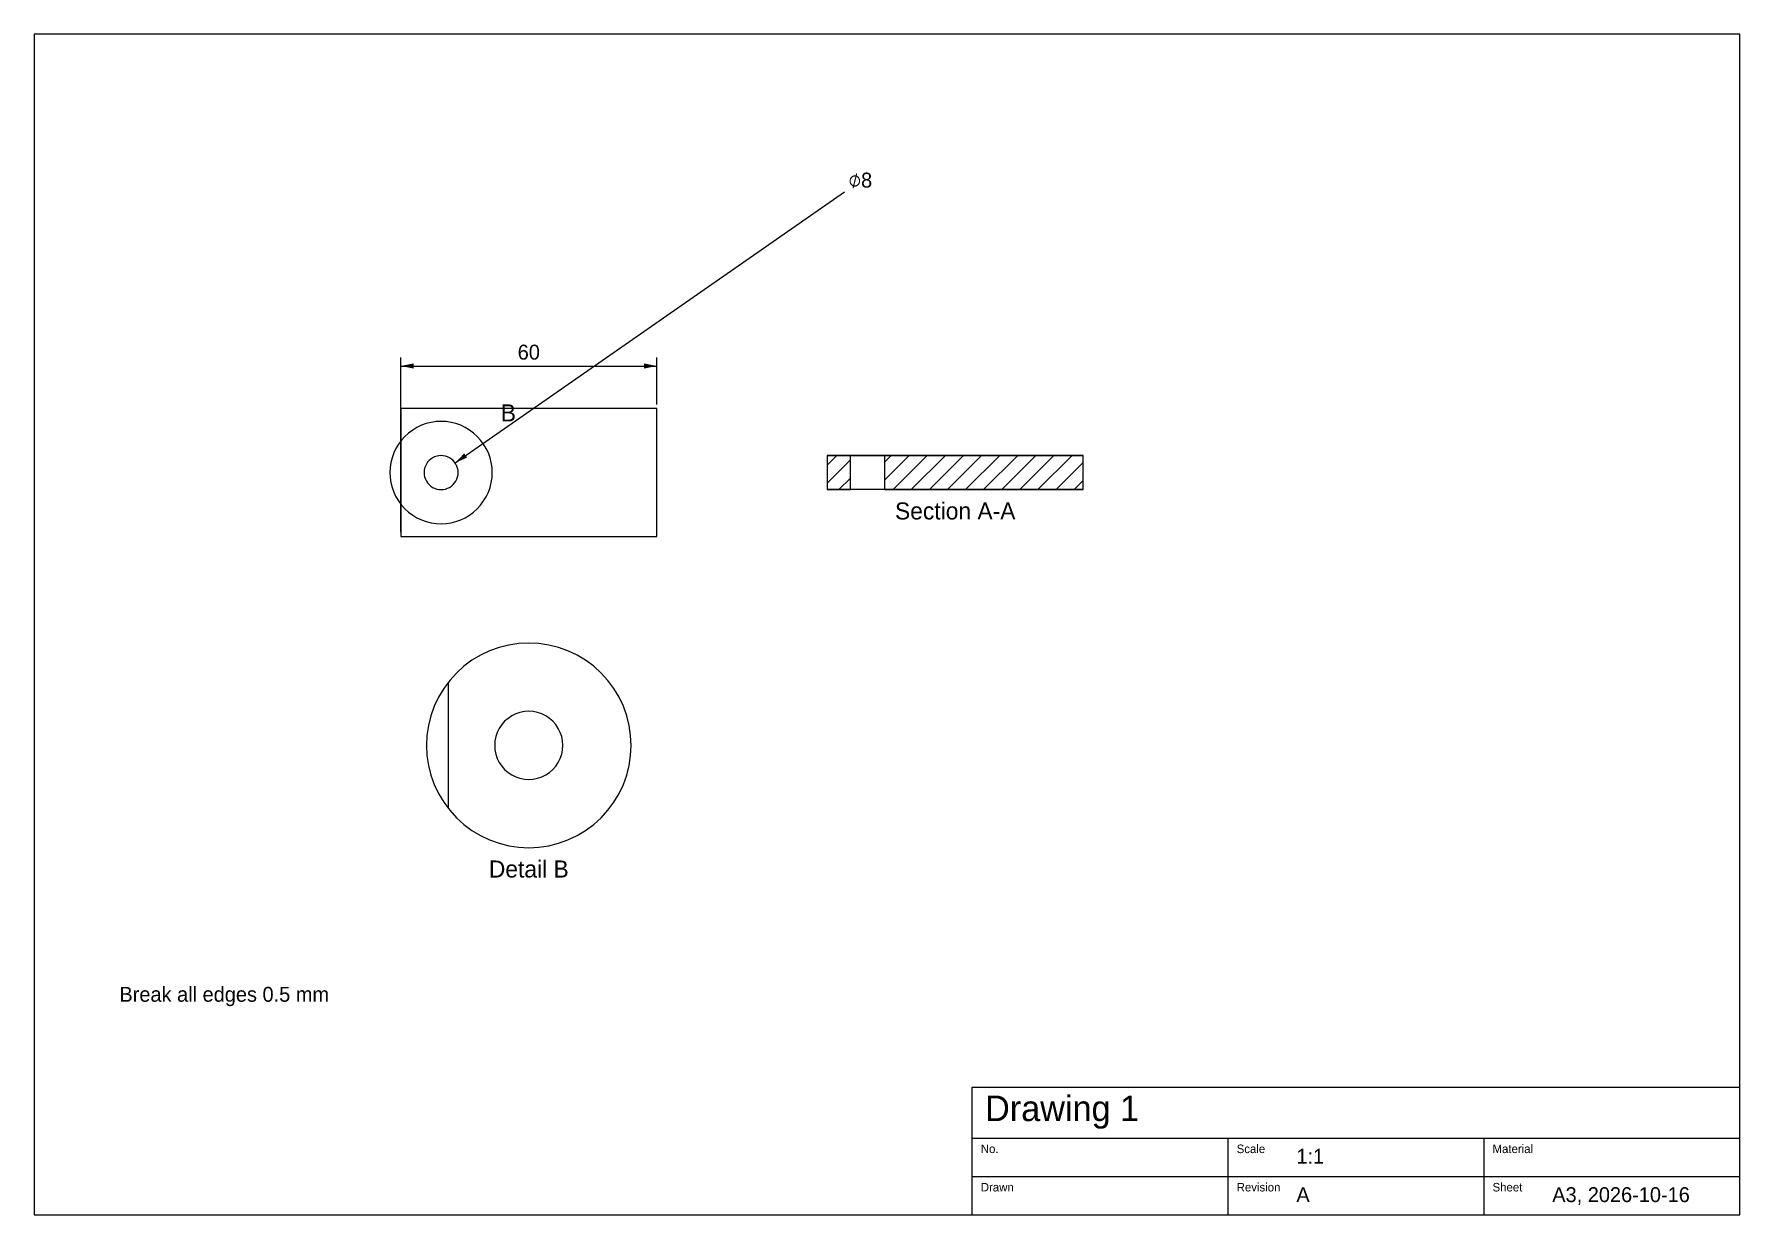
# Model space of a CAD drawing. Header units: millimetres. Extents: x 10 to 410, y 10 to 287.
import ezdxf
from ezdxf.enums import TextEntityAlignment as Align

# ---------------------------------------------------------------- set-up
doc = ezdxf.new("R2010")
doc.units = ezdxf.units.MM

msp = doc.modelspace()

# ---------------------------------------------------------------- linework, layer by layer
at = {"layer": 'DIMENSIONS'}
for p, q in [((108.7209, 186.4261), (200, 250)), ((96, 170.14), (96, 211.14)), ((96, 209.14), (156, 209.14)), ((156, 200.14), (156, 211.14)), ((104.2624, 196.0822), (103.0975, 195.9094)), ((105.4386, 196.14), (104.2624, 196.0822)), ((106.6148, 196.0822), (105.4386, 196.14)), ((107.7797, 195.9094), (106.6148, 196.0822)), ((96.9533, 192.6253), (96.1624, 191.7527)), ((97.8259, 193.4161), (96.9533, 192.6253)), ((98.7717, 194.1176), (97.8259, 193.4161)), ((99.7818, 194.7231), (98.7717, 194.1176)), ((100.8464, 195.2266), (99.7818, 194.7231)), ((101.9552, 195.6233), (100.8464, 195.2266)), ((103.0975, 195.9094), (101.9552, 195.6233)), ((108.922, 195.6233), (107.7797, 195.9094)), ((110.0308, 195.2266), (108.922, 195.6233)), ((111.0953, 194.7231), (110.0308, 195.2266)), ((112.1054, 194.1176), (111.0953, 194.7231)), ((113.0513, 193.4161), (112.1054, 194.1176)), ((113.9239, 192.6253), (113.0513, 193.4161)), ((114.7147, 191.7527), (113.9239, 192.6253)), ((94.352, 188.7322), (93.9553, 187.6234)), ((94.8555, 189.7968), (94.352, 188.7322)), ((95.4609, 190.8068), (94.8555, 189.7968)), ((96.1624, 191.7527), (95.4609, 190.8068)), ((115.4162, 190.8068), (114.7147, 191.7527)), ((116.0216, 189.7968), (115.4162, 190.8068)), ((116.5251, 188.7322), (116.0216, 189.7968)), ((116.9219, 187.6234), (116.5251, 188.7322)), ((93.4964, 185.3162), (93.4386, 184.14)), ((93.4386, 184.14), (93.4964, 182.9638)), ((93.6691, 186.4811), (93.4964, 185.3162)), ((93.9553, 187.6234), (93.6691, 186.4811)), ((117.208, 186.4811), (116.9219, 187.6234)), ((117.3808, 185.3162), (117.208, 186.4811)), ((117.4386, 184.14), (117.3808, 185.3162)), ((117.3808, 182.9638), (117.4386, 184.14)), ((93.4964, 182.9638), (93.6691, 181.7989)), ((93.6691, 181.7989), (93.9553, 180.6566)), ((93.9553, 180.6566), (94.352, 179.5478)), ((116.5251, 179.5478), (116.9219, 180.6566)), ((116.9219, 180.6566), (117.208, 181.7989)), ((117.208, 181.7989), (117.3808, 182.9638)), ((94.352, 179.5478), (94.8555, 178.4832)), ((94.8555, 178.4832), (95.4609, 177.4732)), ((95.4609, 177.4732), (96.1624, 176.5273)), ((96.1624, 176.5273), (96.9533, 175.6547)), ((113.9239, 175.6547), (114.7147, 176.5273)), ((114.7147, 176.5273), (115.4162, 177.4732)), ((115.4162, 177.4732), (116.0216, 178.4832)), ((116.0216, 178.4832), (116.5251, 179.5478)), ((96.9533, 175.6547), (97.8259, 174.8639)), ((97.8259, 174.8639), (98.7717, 174.1624)), ((98.7717, 174.1624), (99.7818, 173.5569)), ((99.7818, 173.5569), (100.8464, 173.0534)), ((100.8464, 173.0534), (101.9552, 172.6567)), ((101.9552, 172.6567), (103.0975, 172.3706)), ((103.0975, 172.3706), (104.2624, 172.1978)), ((104.2624, 172.1978), (105.4386, 172.14)), ((105.4386, 172.14), (106.6148, 172.1978)), ((106.6148, 172.1978), (107.7797, 172.3706)), ((107.7797, 172.3706), (108.922, 172.6567)), ((108.922, 172.6567), (110.0308, 173.0534)), ((110.0308, 173.0534), (111.0953, 173.5569)), ((111.0953, 173.5569), (112.1054, 174.1624)), ((112.1054, 174.1624), (113.0513, 174.8639)), ((113.0513, 174.8639), (113.9239, 175.6547)), ((123.6476, 144.0244), (121.3178, 143.6788)), ((126, 144.14), (123.6476, 144.0244)), ((128.3524, 144.0244), (126, 144.14)), ((130.6822, 143.6788), (128.3524, 144.0244)), ((112.6663, 140.0953), (110.7746, 138.6923)), ((114.6865, 141.3061), (112.6663, 140.0953)), ((116.8156, 142.3131), (114.6865, 141.3061)), ((119.0332, 143.1066), (116.8156, 142.3131)), ((121.3178, 143.6788), (119.0332, 143.1066)), ((132.9668, 143.1066), (130.6822, 143.6788)), ((135.1844, 142.3131), (132.9668, 143.1066)), ((137.3135, 141.3061), (135.1844, 142.3131)), ((139.3337, 140.0953), (137.3135, 141.3061)), ((141.2254, 138.6923), (139.3337, 140.0953)), ((109.0294, 137.1106), (107.4477, 135.3654)), ((110.7746, 138.6923), (109.0294, 137.1106)), ((142.9706, 137.1106), (141.2254, 138.6923)), ((144.5523, 135.3654), (142.9706, 137.1106)), ((106.0447, 133.4737), (104.8339, 131.4535)), ((107.4477, 135.3654), (106.0447, 133.4737)), ((145.9553, 133.4737), (144.5523, 135.3654)), ((147.1661, 131.4535), (145.9553, 133.4737)), ((103.8269, 129.3244), (103.0334, 127.1068)), ((104.8339, 131.4535), (103.8269, 129.3244)), ((148.1731, 129.3244), (147.1661, 131.4535)), ((148.9666, 127.1068), (148.1731, 129.3244)), ((102.4612, 124.8222), (102.1156, 122.4924)), ((103.0334, 127.1068), (102.4612, 124.8222)), ((149.5388, 124.8222), (148.9666, 127.1068)), ((149.8844, 122.4924), (149.5388, 124.8222)), ((102.1156, 122.4924), (102, 120.14)), ((102, 120.14), (102.1156, 117.7876)), ((150, 120.14), (149.8844, 122.4924)), ((149.8844, 117.7876), (150, 120.14)), ((102.1156, 117.7876), (102.4612, 115.4578)), ((149.5388, 115.4578), (149.8844, 117.7876)), ((102.4612, 115.4578), (103.0334, 113.1732)), ((103.0334, 113.1732), (103.8269, 110.9556)), ((148.1731, 110.9556), (148.9666, 113.1732)), ((148.9666, 113.1732), (149.5388, 115.4578)), ((103.8269, 110.9556), (104.8339, 108.8265)), ((104.8339, 108.8265), (106.0447, 106.8063)), ((145.9553, 106.8063), (147.1661, 108.8265)), ((147.1661, 108.8265), (148.1731, 110.9556)), ((106.0447, 106.8063), (107.4477, 104.9146)), ((107.4477, 104.9146), (109.0294, 103.1694)), ((142.9706, 103.1694), (144.5523, 104.9146)), ((144.5523, 104.9146), (145.9553, 106.8063)), ((109.0294, 103.1694), (110.7746, 101.5877)), ((110.7746, 101.5877), (112.6663, 100.1847)), ((112.6663, 100.1847), (114.6865, 98.9739)), ((137.3135, 98.9739), (139.3337, 100.1847)), ((139.3337, 100.1847), (141.2254, 101.5877)), ((141.2254, 101.5877), (142.9706, 103.1694)), ((114.6865, 98.9739), (116.8156, 97.9669)), ((116.8156, 97.9669), (119.0332, 97.1734)), ((119.0332, 97.1734), (121.3178, 96.6012)), ((121.3178, 96.6012), (123.6476, 96.2556)), ((123.6476, 96.2556), (126, 96.14)), ((126, 96.14), (128.3524, 96.2556)), ((128.3524, 96.2556), (130.6822, 96.6012)), ((130.6822, 96.6012), (132.9668, 97.1734)), ((132.9668, 97.1734), (135.1844, 97.9669)), ((135.1844, 97.9669), (137.3135, 98.9739)), ((230, 28), (410, 28)), ((290, 10), (290, 28)), ((350, 10), (350, 28)), ((230, 19), (410, 19))]:
    msp.add_line(p, q, dxfattribs=at)
for points in [[(96, 209.14), (99, 208.54), (99, 209.74)], [(156, 209.14), (153, 209.74), (153, 208.54)], [(108.7209, 186.4261), (111.5256, 187.6483), (110.8398, 188.633)]]:
    msp.add_solid(points, dxfattribs=at)
at = {"layer": 'FRAME'}
for p, q in [((410, 287), (10, 287)), ((10, 287), (10, 10)), ((410, 10), (410, 287)), ((230, 10), (230, 40)), ((230, 40), (410, 40)), ((10, 10), (410, 10))]:
    msp.add_line(p, q, dxfattribs=at)
at = {"layer": 'HATCH'}
for p, q in [((196, 185.9009), (198.2391, 188.14)), ((209.4386, 182.3689), (215.2096, 188.14)), ((209.4386, 186.6116), (210.967, 188.14)), ((211.4523, 180.14), (219.4523, 188.14)), ((215.6949, 180.14), (223.6949, 188.14)), ((219.9376, 180.14), (227.9376, 188.14)), ((224.1802, 180.14), (232.1802, 188.14)), ((228.4228, 180.14), (236.4228, 188.14)), ((232.6655, 180.14), (240.6655, 188.14)), ((236.9081, 180.14), (244.9081, 188.14)), ((241.1508, 180.14), (249.1508, 188.14)), ((245.3934, 180.14), (253.3934, 188.14)), ((196, 181.6583), (201.4386, 187.0969)), ((249.636, 180.14), (256, 186.504)), ((198.7244, 180.14), (201.4386, 182.8542)), ((253.8787, 180.14), (256, 182.2613))]:
    msp.add_line(p, q, dxfattribs=at)
at = {"layer": 'HIDDEN'}
for p, q in [((256, 188.14), (196, 188.14)), ((256, 180.14), (196, 180.14))]:
    msp.add_line(p, q, dxfattribs=at)
at = {"layer": 'VISIBLE'}
for p, q in [((156, 199.14), (96, 199.14)), ((96, 199.14), (96, 169.14)), ((156, 169.14), (156, 199.14)), ((104.4033, 188.0037), (103.9078, 187.8355)), ((104.9165, 188.1058), (104.4033, 188.0037)), ((105.4386, 188.14), (104.9165, 188.1058)), ((105.9607, 188.1058), (105.4386, 188.14)), ((106.4738, 188.0037), (105.9607, 188.1058)), ((106.9693, 187.8355), (106.4738, 188.0037)), ((196, 188.14), (196, 180.14)), ((196, 188.14), (201.4386, 188.14)), ((201.4386, 180.14), (201.4386, 188.14)), ((201.4386, 188.14), (201.4971, 188.14)), ((201.4971, 188.14), (201.5882, 188.14)), ((201.5882, 188.14), (201.7607, 188.14)), ((201.7607, 188.14), (201.9935, 188.14)), ((201.9935, 188.14), (202.2715, 188.14)), ((202.2715, 188.14), (202.6279, 188.14)), ((202.6279, 188.14), (203.0078, 188.14)), ((203.0078, 188.14), (203.4502, 188.14)), ((203.4502, 188.14), (203.9144, 188.14)), ((203.9144, 188.14), (204.4076, 188.14)), ((204.4076, 188.14), (204.9194, 188.14)), ((204.9194, 188.14), (205.4386, 188.14)), ((205.4386, 188.14), (205.9578, 188.14)), ((205.9578, 188.14), (206.4696, 188.14)), ((206.4696, 188.14), (206.9627, 188.14)), ((206.9627, 188.14), (207.4269, 188.14)), ((207.4269, 188.14), (207.8693, 188.14)), ((207.8693, 188.14), (208.2492, 188.14)), ((208.2492, 188.14), (208.6056, 188.14)), ((208.6056, 188.14), (208.8836, 188.14)), ((208.8836, 188.14), (209.1164, 188.14)), ((209.1164, 188.14), (209.289, 188.14)), ((209.289, 188.14), (209.3801, 188.14)), ((209.3801, 188.14), (209.4386, 188.14)), ((209.4386, 188.14), (256, 188.14)), ((209.4386, 188.14), (209.4386, 180.14)), ((256, 180.14), (256, 188.14)), ((101.4728, 184.6621), (101.4386, 184.14)), ((101.4386, 184.14), (101.4728, 183.6179)), ((101.5749, 185.1753), (101.4728, 184.6621)), ((101.7431, 185.6707), (101.5749, 185.1753)), ((101.9745, 186.14), (101.7431, 185.6707)), ((102.2652, 186.575), (101.9745, 186.14)), ((102.6101, 186.9684), (102.2652, 186.575)), ((103.0035, 187.3134), (102.6101, 186.9684)), ((103.4386, 187.6041), (103.0035, 187.3134)), ((103.9078, 187.8355), (103.4386, 187.6041)), ((107.4386, 187.6041), (106.9693, 187.8355)), ((107.8736, 187.3134), (107.4386, 187.6041)), ((108.267, 186.9684), (107.8736, 187.3134)), ((108.612, 186.575), (108.267, 186.9684)), ((108.9027, 186.14), (108.612, 186.575)), ((109.1341, 185.6707), (108.9027, 186.14)), ((109.3023, 185.1753), (109.1341, 185.6707)), ((109.4044, 184.6621), (109.3023, 185.1753)), ((109.4386, 184.14), (109.4044, 184.6621)), ((109.4044, 183.6179), (109.4386, 184.14)), ((101.4728, 183.6179), (101.5749, 183.1047)), ((101.5749, 183.1047), (101.7431, 182.6093)), ((101.7431, 182.6093), (101.9745, 182.14)), ((101.9745, 182.14), (102.2652, 181.705)), ((102.2652, 181.705), (102.6101, 181.3116)), ((102.6101, 181.3116), (103.0035, 180.9666)), ((103.0035, 180.9666), (103.4386, 180.6759)), ((103.4386, 180.6759), (103.9078, 180.4445)), ((103.9078, 180.4445), (104.4033, 180.2763)), ((104.4033, 180.2763), (104.9165, 180.1742)), ((104.9165, 180.1742), (105.4386, 180.14)), ((105.4386, 180.14), (105.9607, 180.1742)), ((105.9607, 180.1742), (106.4738, 180.2763)), ((106.4738, 180.2763), (106.9693, 180.4445)), ((106.9693, 180.4445), (107.4386, 180.6759)), ((107.4386, 180.6759), (107.8736, 180.9666)), ((107.8736, 180.9666), (108.267, 181.3116)), ((108.267, 181.3116), (108.612, 181.705)), ((108.612, 181.705), (108.9027, 182.14)), ((108.9027, 182.14), (109.1341, 182.6093)), ((109.1341, 182.6093), (109.3023, 183.1047)), ((109.3023, 183.1047), (109.4044, 183.6179)), ((196, 180.14), (201.4386, 180.14)), ((201.4971, 180.14), (201.4386, 180.14)), ((201.5882, 180.14), (201.4971, 180.14)), ((201.7607, 180.14), (201.5882, 180.14)), ((201.9935, 180.14), (201.7607, 180.14)), ((202.2715, 180.14), (201.9935, 180.14)), ((202.6279, 180.14), (202.2715, 180.14)), ((203.0078, 180.14), (202.6279, 180.14)), ((203.4502, 180.14), (203.0078, 180.14)), ((203.9144, 180.14), (203.4502, 180.14)), ((204.4076, 180.14), (203.9144, 180.14)), ((204.9194, 180.14), (204.4076, 180.14)), ((205.4386, 180.14), (204.9194, 180.14)), ((205.9578, 180.14), (205.4386, 180.14)), ((206.4696, 180.14), (205.9578, 180.14)), ((206.9627, 180.14), (206.4696, 180.14)), ((207.4269, 180.14), (206.9627, 180.14)), ((207.8693, 180.14), (207.4269, 180.14)), ((208.2492, 180.14), (207.8693, 180.14)), ((208.6056, 180.14), (208.2492, 180.14)), ((208.8836, 180.14), (208.6056, 180.14)), ((209.1164, 180.14), (208.8836, 180.14)), ((209.289, 180.14), (209.1164, 180.14)), ((209.3801, 180.14), (209.289, 180.14)), ((209.4386, 180.14), (209.3801, 180.14)), ((209.4386, 180.14), (256, 180.14)), ((96, 169.14), (156, 169.14)), ((107.1229, 134.9607), (107.1229, 105.3193)), ((124.9558, 128.0716), (123.9294, 127.8674)), ((126, 128.14), (124.9558, 128.0716)), ((127.0442, 128.0716), (126, 128.14)), ((128.0706, 127.8674), (127.0442, 128.0716)), ((119.0718, 124.14), (118.609, 123.2015)), ((119.6532, 125.0101), (119.0718, 124.14)), ((120.3431, 125.7969), (119.6532, 125.0101)), ((121.1299, 126.4868), (120.3431, 125.7969)), ((122, 127.0682), (121.1299, 126.4868)), ((122.9385, 127.531), (122, 127.0682)), ((123.9294, 127.8674), (122.9385, 127.531)), ((129.0615, 127.531), (128.0706, 127.8674)), ((130, 127.0682), (129.0615, 127.531)), ((130.8701, 126.4868), (130, 127.0682)), ((131.6569, 125.7969), (130.8701, 126.4868)), ((132.3468, 125.0101), (131.6569, 125.7969)), ((132.9282, 124.14), (132.3468, 125.0101)), ((133.391, 123.2015), (132.9282, 124.14)), ((118.0684, 121.1842), (118, 120.14)), ((118, 120.14), (118.0684, 119.0958)), ((118.2726, 122.2106), (118.0684, 121.1842)), ((118.609, 123.2015), (118.2726, 122.2106)), ((133.7274, 122.2106), (133.391, 123.2015)), ((133.9316, 121.1842), (133.7274, 122.2106)), ((134, 120.14), (133.9316, 121.1842)), ((133.9316, 119.0958), (134, 120.14)), ((118.0684, 119.0958), (118.2726, 118.0695)), ((118.2726, 118.0695), (118.609, 117.0785)), ((118.609, 117.0785), (119.0718, 116.14)), ((119.0718, 116.14), (119.6532, 115.2699)), ((132.3468, 115.2699), (132.9282, 116.14)), ((132.9282, 116.14), (133.391, 117.0785)), ((133.391, 117.0785), (133.7274, 118.0695)), ((133.7274, 118.0695), (133.9316, 119.0958)), ((119.6532, 115.2699), (120.3431, 114.4832)), ((120.3431, 114.4832), (121.1299, 113.7932)), ((121.1299, 113.7932), (122, 113.2118)), ((122, 113.2118), (122.9385, 112.749)), ((122.9385, 112.749), (123.9294, 112.4126)), ((123.9294, 112.4126), (124.9558, 112.2084)), ((124.9558, 112.2084), (126, 112.14)), ((126, 112.14), (127.0442, 112.2084)), ((127.0442, 112.2084), (128.0706, 112.4126)), ((128.0706, 112.4126), (129.0615, 112.749)), ((129.0615, 112.749), (130, 113.2118)), ((130, 113.2118), (130.8701, 113.7932)), ((130.8701, 113.7932), (131.6569, 114.4832)), ((131.6569, 114.4832), (132.3468, 115.2699))]:
    msp.add_line(p, q, dxfattribs=at)

# ---------------------------------------------------------------- texts
at = {"layer": 'TEXT'}
for s, height, p in [('⌀8', 3.5, (201, 251)), ('B', 4, (119.4386, 196.14)), ('Break all edges 0.5 mm', 3.5, (30, 60)), ('Drawing 1', 6, (233, 32)), ('No.', 2, (232, 24.5)), ('Scale', 2, (292, 24.5)), ('1:1', 3.5, (306, 22)), ('Material', 2, (352, 24.5)), ('Drawn', 2, (232, 15.5)), ('Revision', 2, (292, 15.5)), ('A', 3.5, (306, 13)), ('Sheet', 2, (352, 15.5)), ('A3, 2026-10-16', 3.5, (366, 13))]:
    msp.add_text(s, height=height, dxfattribs=at).set_placement(p)
for s, height, p in [('60', 3.5, (126, 210.64)), ('Section A-A', 4, (226, 173.14)), ('Detail B', 4, (126, 89.14))]:
    msp.add_text(s, height=height, dxfattribs=at).set_placement(p, align=Align.CENTER)

doc.saveas('drawing.dxf')
